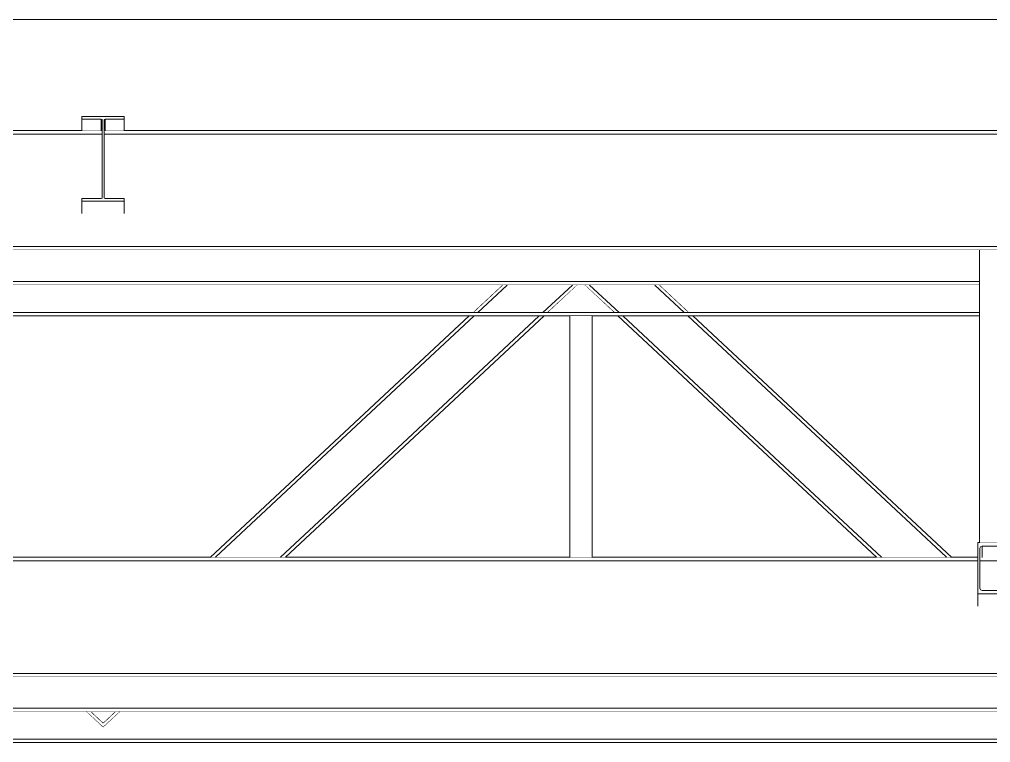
# Model space of a CAD drawing. Extents: x -3080 to 28500, y -1326 to 31609.
# Drawn here: x 21395.5 to 21680, y 28380.8 to 28592.6 of the extents above; entities that cross this region are included whole.
import ezdxf
from ezdxf.xclip import XClip

# ---------------------------------------------------------------- set-up
doc = ezdxf.new("R2010")
doc.units = 0
doc.header["$LTSCALE"] = 100
doc.header["$XCLIPFRAME"] = 2
doc.linetypes.add('188K-SM-07-F10-MECH-CR PIPE-Y2257103$0$X-S-FAB_SL ALL$0$Wipeout_Contour', pattern=[1, 0, -1])
for name, color, linetype in [('0-xref', 8, 'Continuous'), ('188K-SM-07-F10-MECH-CR PIPE-Y2257103$0$X-S-FAB_SL ALL$0$A-ROOF', 7, 'Continuous'), ('188K-SM-07-F10-MECH-CR PIPE-Y2257103$0$X-S-FAB_SL ALL$0$ASP_1', 1, 'Continuous'), ('188K-SM-07-F10-MECH-CR PIPE-Y2257103$0$X-S-FAB_SL ALL$0$Hattch', 7, 'Continuous'), ('188K-SM-07-F10-MECH-CR PIPE-Y2257103$0$X-S-FAB_SL ALL$0$S-TRUSS', 7, 'Continuous')]:
    doc.layers.add(name, color=color, linetype=linetype)

# ---------------------------------------------------------------- blocks, each defined once
blk = doc.blocks.new('188K-SM-07-F10-MECH-CR PIPE-Y2257103$0$X-S-FAB_SL ALL$0$剖面元素_439_3', base_point=(23061.26, -8263.06))
at = {"color": 254, "linetype": '188K-SM-07-F10-MECH-CR PIPE-Y2257103$0$X-S-FAB_SL ALL$0$Wipeout_Contour', "lineweight": 0, "ltscale": 3803858.743980569}
blk.add_wipeout([(38233.76, -6001.22), (38233.76, -6029.83), (38595.06, -6029.83), (38595.06, -6029.64), (38607.46, -6029.64), (38607.46, -6029.83), (39003.81, -6029.83), (39003.81, -6029.71), (39038.81, -6029.71), (39038.81, -6029.83), (39435.06, -6029.83), (39435.06, -6029.64), (39447.46, -6029.64), (39447.46, -6029.83), (39843.76, -6029.83), (39843.76, -6029.71), (39878.76, -6029.71), (39878.76, -6029.83), (40275.06, -6029.83), (40275.06, -6029.64), (40287.46, -6029.64), (40287.46, -6029.83), (40683.76, -6029.83), (40683.76, -6029.71), (40718.76, -6029.71), (40718.76, -6029.83), (41115.06, -6029.83), (41115.06, -6029.64), (41127.46, -6029.64), (41127.46, -6029.83), (41523.76, -6029.83), (41523.76, -6029.71), (41558.76, -6029.71), (41558.76, -6029.83), (41955.06, -6029.83), (41955.06, -6029.64), (41967.46, -6029.64), (41967.46, -6029.83), (42363.76, -6029.83), (42363.76, -6029.71), (42398.76, -6029.71), (42398.76, -6029.83), (42795.06, -6029.83), (42795.06, -6029.64), (42807.46, -6029.64), (42807.46, -6029.83), (43203.76, -6029.83), (43203.76, -6029.71), (43238.76, -6029.71), (43238.76, -6029.83), (43635.06, -6029.83), (43635.06, -6029.64), (43647.46, -6029.64), (43647.46, -6029.83), (44043.76, -6029.83), (44043.76, -6029.71), (44078.76, -6029.71), (44078.76, -6029.83), (44475.06, -6029.83), (44475.06, -6029.64), (44487.46, -6029.64), (44487.46, -6029.83), (44883.76, -6029.83), (44883.76, -6029.71), (44918.76, -6029.71), (44918.76, -6029.83), (45315.06, -6029.83), (45315.06, -6029.64), (45327.46, -6029.64), (45327.46, -6029.83), (45723.76, -6029.83), (45723.76, -6029.71), (45758.76, -6029.71), (45758.76, -6029.83), (46155.06, -6029.83), (46155.06, -6029.64), (46167.46, -6029.64), (46167.46, -6029.83), (46563.76, -6029.83), (46563.76, -6029.71), (46598.76, -6029.71), (46598.76, -6029.83), (46995.06, -6029.83), (46995.06, -6029.64), (47007.46, -6029.64), (47007.46, -6029.83), (47376.26, -6029.83), (47376.26, -6001.22)], dxfattribs=at).dxf.layer = '188K-SM-07-F10-MECH-CR PIPE-Y2257103$0$X-S-FAB_SL ALL$0$Hattch'
at = {"layer": '188K-SM-07-F10-MECH-CR PIPE-Y2257103$0$X-S-FAB_SL ALL$0$A-ROOF', "color": 6, "lineweight": 0}
blk.add_line((47418.76, -6001.22), (38233.76, -6001.22), dxfattribs=at)
blk = doc.blocks.new('188K-SM-07-F10-MECH-CR PIPE-Y2257103$0$X-S-FAB_SL ALL$0$剖面元素_775_3', base_point=(23061.26, -8263.06))
at = {"color": 254, "linetype": '188K-SM-07-F10-MECH-CR PIPE-Y2257103$0$X-S-FAB_SL ALL$0$Wipeout_Contour', "lineweight": 0, "ltscale": 358295.938367}
blk.add_wipeout([(44078.76, -6034.78), (44481.01, -6034.78), (44481.01, -6034.09), (44480.93, -6033.88), (44480.71, -6033.79), (44475.06, -6033.79), (44475.06, -6033.78), (44078.76, -6033.78)], dxfattribs=at).dxf.layer = '188K-SM-07-F10-MECH-CR PIPE-Y2257103$0$X-S-FAB_SL ALL$0$Hattch'
at = {"color": 254, "linetype": '188K-SM-07-F10-MECH-CR PIPE-Y2257103$0$X-S-FAB_SL ALL$0$Wipeout_Contour', "lineweight": 0, "ltscale": 359312.579877}
blk.add_wipeout([(44068.76, -6193.05), (44068.76, -6193.78), (44908.76, -6193.78), (44908.76, -6193.05), (44883.76, -6193.05), (44883.76, -6192.78), (44078.76, -6192.78), (44078.76, -6193.05)], dxfattribs=at).dxf.layer = '188K-SM-07-F10-MECH-CR PIPE-Y2257103$0$X-S-FAB_SL ALL$0$Hattch'
at = {"color": 254, "linetype": '188K-SM-07-F10-MECH-CR PIPE-Y2257103$0$X-S-FAB_SL ALL$0$Wipeout_Contour', "lineweight": 0, "ltscale": 359922.552567}
blk.add_wipeout([(44481.51, -6034.09), (44481.51, -6034.78), (44883.76, -6034.78), (44883.76, -6033.78), (44487.46, -6033.78), (44487.46, -6033.79), (44481.81, -6033.79), (44481.6, -6033.88)], dxfattribs=at).dxf.layer = '188K-SM-07-F10-MECH-CR PIPE-Y2257103$0$X-S-FAB_SL ALL$0$Hattch'
at = {"color": 254, "linetype": '188K-SM-07-F10-MECH-CR PIPE-Y2257103$0$X-S-FAB_SL ALL$0$Wipeout_Contour', "lineweight": 0, "ltscale": 1437033.33415894}
blk.add_wipeout([(44068.76, -6187.71), (44078.76, -6187.71), (44078.76, -6192.78), (44883.76, -6192.78), (44883.76, -6187.71), (44900.26, -6187.71), (44900.26, -6160.26), (44883.76, -6160.26), (44883.76, -6159.78), (44738.16, -6159.78), (44738.16, -6167.85), (44738.35, -6168.31), (44738.81, -6168.5), (44744.36, -6168.5), (44744.82, -6168.69), (44745.01, -6169.15), (44745.01, -6173.08), (44737.51, -6173.08), (44737.51, -6159.78), (44218.16, -6159.78), (44218.16, -6167.85), (44218.35, -6168.31), (44218.81, -6168.5), (44224.36, -6168.5), (44224.82, -6168.69), (44225.01, -6169.15), (44225.01, -6173.08), (44217.51, -6173.08), (44217.51, -6159.78), (44078.76, -6159.78), (44078.76, -6160.26), (44068.76, -6160.26)], dxfattribs=at).dxf.layer = '188K-SM-07-F10-MECH-CR PIPE-Y2257103$0$X-S-FAB_SL ALL$0$Hattch'
at = {"layer": '188K-SM-07-F10-MECH-CR PIPE-Y2257103$0$X-S-FAB_SL ALL$0$S-TRUSS', "color": 8, "lineweight": 0}
for p, q in [((44068.76, -6193.78), (44908.76, -6193.78)), ((44078.76, -6192.78), (44883.76, -6192.78))]:
    blk.add_line(p, q, dxfattribs=at)
at = {"color": 254, "linetype": '188K-SM-07-F10-MECH-CR PIPE-Y2257103$0$X-S-FAB_SL ALL$0$Wipeout_Contour', "lineweight": 0, "ltscale": 1077394.409600758}
blk.add_wipeout([(44068.76, -6062.73), (44078.76, -6062.73), (44078.76, -6067.78), (44883.76, -6067.78), (44883.76, -6062.73), (44900.26, -6062.73), (44900.26, -6035.28), (44883.76, -6035.28), (44883.76, -6034.78), (44481.51, -6034.78), (44481.51, -6053.35), (44481.6, -6053.56), (44481.81, -6053.65), (44487.46, -6053.65), (44487.46, -6058.04), (44475.06, -6058.04), (44475.06, -6053.65), (44480.71, -6053.65), (44480.93, -6053.56), (44481.01, -6053.35), (44481.01, -6034.78), (44078.76, -6034.78), (44078.76, -6035.28), (44068.76, -6035.28)], dxfattribs=at).dxf.layer = '188K-SM-07-F10-MECH-CR PIPE-Y2257103$0$X-S-FAB_SL ALL$0$Hattch'
at = {"color": 254, "linetype": '188K-SM-07-F10-MECH-CR PIPE-Y2257103$0$X-S-FAB_SL ALL$0$Wipeout_Contour', "lineweight": 0, "ltscale": 358204.442486}
blk.add_wipeout([(44218.16, -6159.78), (44737.51, -6159.78), (44737.51, -6158.78), (44224.51, -6158.78), (44224.36, -6158.84), (44218.81, -6158.84), (44218.35, -6159.03), (44218.16, -6159.49)], dxfattribs=at).dxf.layer = '188K-SM-07-F10-MECH-CR PIPE-Y2257103$0$X-S-FAB_SL ALL$0$Hattch'
at = {"layer": '188K-SM-07-F10-MECH-CR PIPE-Y2257103$0$X-S-FAB_SL ALL$0$S-TRUSS', "color": 8, "lineweight": 0}
for p, q in [((44475.06, -6033.78), (44078.76, -6033.78)), ((44481.01, -6034.78), (44078.76, -6034.78)), ((44480.71, -6033.78), (44475.06, -6033.78)), ((44883.76, -6034.78), (44481.51, -6034.78)), ((44487.46, -6033.78), (44481.81, -6033.78)), ((44883.76, -6033.78), (44487.46, -6033.78))]:
    blk.add_line(p, q, dxfattribs=at)
at = {"color": 254, "linetype": '188K-SM-07-F10-MECH-CR PIPE-Y2257103$0$X-S-FAB_SL ALL$0$Wipeout_Contour', "lineweight": 0, "ltscale": 359146.304155}
blk.add_wipeout([(44069.26, -6068.07), (44069.26, -6068.78), (44893.26, -6068.78), (44893.26, -6068.07), (44883.76, -6068.07), (44883.76, -6067.78), (44078.76, -6067.78), (44078.76, -6068.07)], dxfattribs=at).dxf.layer = '188K-SM-07-F10-MECH-CR PIPE-Y2257103$0$X-S-FAB_SL ALL$0$Hattch'
at = {"color": 254, "linetype": '188K-SM-07-F10-MECH-CR PIPE-Y2257103$0$X-S-FAB_SL ALL$0$Wipeout_Contour', "lineweight": 0, "ltscale": 361584.664889}
blk.add_wipeout([(44738.16, -6159.49), (44738.16, -6159.78), (44883.76, -6159.78), (44883.76, -6158.78), (44744.51, -6158.78), (44744.36, -6158.84), (44738.81, -6158.84), (44738.35, -6159.03)], dxfattribs=at).dxf.layer = '188K-SM-07-F10-MECH-CR PIPE-Y2257103$0$X-S-FAB_SL ALL$0$Hattch'
at = {"layer": '188K-SM-07-F10-MECH-CR PIPE-Y2257103$0$X-S-FAB_SL ALL$0$S-TRUSS', "color": 8, "lineweight": 0}
for p, q in [((44883.76, -6067.78), (44078.76, -6067.78)), ((44757.34, -6068.78), (44220.19, -6068.78)), ((44218.16, -6159.78), (44737.51, -6159.78)), ((44224.51, -6158.78), (44737.51, -6158.78)), ((44738.16, -6159.78), (44883.76, -6159.78))]:
    blk.add_line(p, q, dxfattribs=at)
blk = doc.blocks.new('188K-SM-07-F10-MECH-CR PIPE-Y2257103$0$X-S-FAB_SL ALL$0$剖面元素_778_3', base_point=(23061.26, -8263.06))
at = {"color": 254, "linetype": '188K-SM-07-F10-MECH-CR PIPE-Y2257103$0$X-S-FAB_SL ALL$0$Wipeout_Contour', "lineweight": 0, "ltscale": 179575.956967}
blk.add_wipeout([(44224.51, -6078.02), (44738.01, -6078.02), (44738.01, -6068.78), (44224.51, -6068.78)], dxfattribs=at).dxf.layer = '188K-SM-07-F10-MECH-CR PIPE-Y2257103$0$X-S-FAB_SL ALL$0$Hattch'
at = {"color": 254, "linetype": '188K-SM-07-F10-MECH-CR PIPE-Y2257103$0$X-S-FAB_SL ALL$0$Wipeout_Contour', "lineweight": 0, "ltscale": 359323.707087}
blk.add_wipeout([(44078.76, -6203.12), (44068.76, -6203.12), (44068.76, -6204.02), (44908.76, -6204.02), (44908.76, -6203.12), (44883.76, -6203.12), (44883.76, -6203.02), (44078.76, -6203.02)], dxfattribs=at).dxf.layer = '188K-SM-07-F10-MECH-CR PIPE-Y2257103$0$X-S-FAB_SL ALL$0$Hattch'
at = {"color": 254, "linetype": '188K-SM-07-F10-MECH-CR PIPE-Y2257103$0$X-S-FAB_SL ALL$0$Wipeout_Contour', "lineweight": 0, "ltscale": 179578.72758}
blk.add_wipeout([(44738.01, -6078.02), (44224.51, -6078.02), (44224.51, -6079.02), (44738.01, -6079.02)], dxfattribs=at).dxf.layer = '188K-SM-07-F10-MECH-CR PIPE-Y2257103$0$X-S-FAB_SL ALL$0$Hattch'
at = {"color": 254, "linetype": '188K-SM-07-F10-MECH-CR PIPE-Y2257103$0$X-S-FAB_SL ALL$0$Wipeout_Contour', "lineweight": 0, "ltscale": 179644.366254}
blk.add_wipeout([(44078.76, -6193.78), (44078.76, -6203.02), (44883.76, -6203.02), (44883.76, -6193.78)], dxfattribs=at).dxf.layer = '188K-SM-07-F10-MECH-CR PIPE-Y2257103$0$X-S-FAB_SL ALL$0$Hattch'
at = {"layer": '188K-SM-07-F10-MECH-CR PIPE-Y2257103$0$X-S-FAB_SL ALL$0$S-TRUSS', "color": 8, "lineweight": 0}
for p, q in [((44738.01, -6078.02), (44224.51, -6078.02)), ((44738.01, -6079.02), (44224.51, -6079.02)), ((44068.76, -6204.02), (44908.76, -6204.02)), ((44078.76, -6203.02), (44883.76, -6203.02))]:
    blk.add_line(p, q, dxfattribs=at)
blk = doc.blocks.new('188K-SM-07-F10-MECH-CR PIPE-Y2257103$0$X-S-FAB_SL ALL$0$剖面元素_1484_3', base_point=(23061.26, -8263.06))
at = {"color": 254, "linetype": '188K-SM-07-F10-MECH-CR PIPE-Y2257103$0$X-S-FAB_SL ALL$0$Wipeout_Contour', "lineweight": 0, "ltscale": 179554.904573}
blk.add_wipeout([(44481.51, -6034.09), (44481.6, -6033.88), (44481.6, -6030.53), (44481.51, -6030.74)], dxfattribs=at).dxf.layer = '188K-SM-07-F10-MECH-CR PIPE-Y2257103$0$X-S-FAB_SL ALL$0$Hattch'
at = {"color": 254, "linetype": '188K-SM-07-F10-MECH-CR PIPE-Y2257103$0$X-S-FAB_SL ALL$0$Wipeout_Contour', "lineweight": 0, "ltscale": 179566.632166}
blk.add_wipeout([(44475.06, -6054.45), (44475.06, -6058.04), (44487.46, -6058.04), (44487.46, -6054.45)], dxfattribs=at).dxf.layer = '188K-SM-07-F10-MECH-CR PIPE-Y2257103$0$X-S-FAB_SL ALL$0$Hattch'
at = {"layer": '188K-SM-07-F10-MECH-CR PIPE-Y2257103$0$X-S-FAB_SL ALL$0$S-TRUSS', "color": 2, "lineweight": 0}
for p, q in [((44475.06, -6053.65), (44475.06, -6054.45)), ((44487.46, -6054.45), (44475.06, -6054.45)), ((44487.46, -6053.65), (44487.46, -6054.45))]:
    blk.add_line(p, q, dxfattribs=at)
at = {"layer": '188K-SM-07-F10-MECH-CR PIPE-Y2257103$0$X-S-FAB_SL ALL$0$S-TRUSS', "color": 8, "lineweight": 0}
for p, q in [((44475.06, -6054.45), (44475.06, -6058.04)), ((44487.46, -6054.45), (44487.46, -6058.04))]:
    blk.add_line(p, q, dxfattribs=at)
at = {"layer": '188K-SM-07-F10-MECH-CR PIPE-Y2257103$0$X-S-FAB_SL ALL$0$S-TRUSS', "color": 2, "lineweight": 0, "flags": 128}
for points in [[(44480.93, -6053.56), (44480.71, -6053.65), (44475.06, -6053.65)], [(44481.6, -6053.56), (44481.81, -6053.65), (44487.46, -6053.65)]]:
    blk.add_lwpolyline(points, dxfattribs=at)
at = {"color": 254, "linetype": '188K-SM-07-F10-MECH-CR PIPE-Y2257103$0$X-S-FAB_SL ALL$0$Wipeout_Contour', "lineweight": 0, "ltscale": 179555.418411}
blk.add_wipeout([(44481.6, -6030.53), (44481.6, -6033.88), (44481.81, -6033.79), (44481.81, -6030.44)], dxfattribs=at).dxf.layer = '188K-SM-07-F10-MECH-CR PIPE-Y2257103$0$X-S-FAB_SL ALL$0$Hattch'
at = {"color": 254, "linetype": '188K-SM-07-F10-MECH-CR PIPE-Y2257103$0$X-S-FAB_SL ALL$0$Wipeout_Contour', "lineweight": 0, "ltscale": 179567.012756}
blk.add_wipeout([(44481.81, -6030.44), (44481.81, -6033.79), (44487.46, -6033.79), (44487.46, -6030.44)], dxfattribs=at).dxf.layer = '188K-SM-07-F10-MECH-CR PIPE-Y2257103$0$X-S-FAB_SL ALL$0$Hattch'
at = {"layer": '188K-SM-07-F10-MECH-CR PIPE-Y2257103$0$X-S-FAB_SL ALL$0$S-TRUSS', "color": 2, "lineweight": 0}
blk.add_line((44487.46, -6029.64), (44487.46, -6030.44), dxfattribs=at)
at = {"layer": '188K-SM-07-F10-MECH-CR PIPE-Y2257103$0$X-S-FAB_SL ALL$0$S-TRUSS', "color": 8, "lineweight": 0}
blk.add_line((44487.46, -6030.44), (44487.46, -6033.79), dxfattribs=at)
at = {"color": 254, "linetype": '188K-SM-07-F10-MECH-CR PIPE-Y2257103$0$X-S-FAB_SL ALL$0$Wipeout_Contour', "lineweight": 0, "ltscale": 179540.257645}
blk.add_wipeout([(44475.06, -6030.44), (44475.06, -6033.79), (44480.71, -6033.79), (44480.71, -6030.44)], dxfattribs=at).dxf.layer = '188K-SM-07-F10-MECH-CR PIPE-Y2257103$0$X-S-FAB_SL ALL$0$Hattch'
at = {"layer": '188K-SM-07-F10-MECH-CR PIPE-Y2257103$0$X-S-FAB_SL ALL$0$S-TRUSS', "color": 2, "lineweight": 0}
blk.add_line((44475.06, -6029.64), (44475.06, -6030.44), dxfattribs=at)
at = {"layer": '188K-SM-07-F10-MECH-CR PIPE-Y2257103$0$X-S-FAB_SL ALL$0$S-TRUSS', "color": 8, "lineweight": 0}
blk.add_line((44475.06, -6030.44), (44475.06, -6033.79), dxfattribs=at)
at = {"color": 254, "linetype": '188K-SM-07-F10-MECH-CR PIPE-Y2257103$0$X-S-FAB_SL ALL$0$Wipeout_Contour', "lineweight": 0, "ltscale": 179551.899171}
blk.add_wipeout([(44480.71, -6033.79), (44480.93, -6033.88), (44480.93, -6030.53), (44480.71, -6030.44)], dxfattribs=at).dxf.layer = '188K-SM-07-F10-MECH-CR PIPE-Y2257103$0$X-S-FAB_SL ALL$0$Hattch'
at = {"color": 254, "linetype": '188K-SM-07-F10-MECH-CR PIPE-Y2257103$0$X-S-FAB_SL ALL$0$Wipeout_Contour', "lineweight": 0, "ltscale": 179552.574336}
blk.add_wipeout([(44480.93, -6030.53), (44480.93, -6033.88), (44481.01, -6034.09), (44481.01, -6030.74)], dxfattribs=at).dxf.layer = '188K-SM-07-F10-MECH-CR PIPE-Y2257103$0$X-S-FAB_SL ALL$0$Hattch'
at = {"layer": '188K-SM-07-F10-MECH-CR PIPE-Y2257103$0$X-S-FAB_SL ALL$0$S-TRUSS', "color": 2, "lineweight": 0}
blk.add_line((44487.46, -6029.64), (44475.06, -6029.64), dxfattribs=at)
at = {"layer": '188K-SM-07-F10-MECH-CR PIPE-Y2257103$0$X-S-FAB_SL ALL$0$S-TRUSS', "color": 8, "lineweight": 0}
for p, q in [((44480.71, -6030.44), (44480.71, -6033.79)), ((44481.81, -6030.44), (44481.81, -6033.79))]:
    blk.add_line(p, q, dxfattribs=at)
at = {"layer": '188K-SM-07-F10-MECH-CR PIPE-Y2257103$0$X-S-FAB_SL ALL$0$S-TRUSS', "color": 2, "lineweight": 0, "flags": 128}
for points in [[(44480.93, -6030.53), (44480.71, -6030.44), (44475.06, -6030.44)], [(44480.93, -6030.53), (44481.01, -6030.74), (44481.01, -6053.35), (44480.93, -6053.56)], [(44481.6, -6030.53), (44481.51, -6030.74), (44481.51, -6053.35), (44481.6, -6053.56)], [(44487.46, -6030.44), (44481.81, -6030.44), (44481.6, -6030.53)]]:
    blk.add_lwpolyline(points, dxfattribs=at)
blk = doc.blocks.new('188K-SM-07-F10-MECH-CR PIPE-Y2257103$0$X-S-FAB_SL ALL$0$剖面元素_1491_3', base_point=(23061.26, -8263.06))
at = {"color": 254, "linetype": '188K-SM-07-F10-MECH-CR PIPE-Y2257103$0$X-S-FAB_SL ALL$0$Wipeout_Contour', "lineweight": 0, "ltscale": 180641.203212}
blk.add_wipeout([(44738.35, -6155.68), (44738.35, -6159.03), (44738.81, -6158.84), (44738.81, -6155.49)], dxfattribs=at).dxf.layer = '188K-SM-07-F10-MECH-CR PIPE-Y2257103$0$X-S-FAB_SL ALL$0$Hattch'
at = {"color": 254, "linetype": '188K-SM-07-F10-MECH-CR PIPE-Y2257103$0$X-S-FAB_SL ALL$0$Wipeout_Contour', "lineweight": 0, "ltscale": 180666.1382}
blk.add_wipeout([(44744.82, -6155.3), (44744.82, -6158.78), (44745.01, -6158.78), (44745.01, -6154.84)], dxfattribs=at).dxf.layer = '188K-SM-07-F10-MECH-CR PIPE-Y2257103$0$X-S-FAB_SL ALL$0$Hattch'
at = {"color": 254, "linetype": '188K-SM-07-F10-MECH-CR PIPE-Y2257103$0$X-S-FAB_SL ALL$0$Wipeout_Contour', "lineweight": 0, "ltscale": 180659.482388}
blk.add_wipeout([(44745.01, -6169.5), (44737.51, -6169.5), (44737.51, -6173.08), (44745.01, -6173.08)], dxfattribs=at).dxf.layer = '188K-SM-07-F10-MECH-CR PIPE-Y2257103$0$X-S-FAB_SL ALL$0$Hattch'
at = {"layer": '188K-SM-07-F10-MECH-CR PIPE-Y2257103$0$X-S-FAB_SL ALL$0$S-TRUSS', "color": 8, "lineweight": 0}
for p, q in [((44737.51, -6169.5), (44737.51, -6173.08)), ((44745.01, -6169.5), (44745.01, -6173.08))]:
    blk.add_line(p, q, dxfattribs=at)
at = {"layer": '188K-SM-07-F10-MECH-CR PIPE-Y2257103$0$X-S-FAB_SL ALL$0$S-TRUSS', "color": 2, "lineweight": 0}
blk.add_line((44745.01, -6169.5), (44737.51, -6169.5), dxfattribs=at)
at = {"layer": '188K-SM-07-F10-MECH-CR PIPE-Y2257103$0$X-S-FAB_SL ALL$0$S-TRUSS', "color": 2, "lineweight": 0, "flags": 128}
for points in [[(44738.35, -6168.31), (44738.81, -6168.5), (44744.36, -6168.5), (44744.82, -6168.69)], [(44744.82, -6168.69), (44745.01, -6169.15), (44745.01, -6169.5)]]:
    blk.add_lwpolyline(points, dxfattribs=at)
at = {"color": 254, "linetype": '188K-SM-07-F10-MECH-CR PIPE-Y2257103$0$X-S-FAB_SL ALL$0$Wipeout_Contour', "lineweight": 0, "ltscale": 180640.092704}
blk.add_wipeout([(44738.35, -6155.68), (44738.16, -6156.14), (44738.16, -6159.49), (44738.35, -6159.03)], dxfattribs=at).dxf.layer = '188K-SM-07-F10-MECH-CR PIPE-Y2257103$0$X-S-FAB_SL ALL$0$Hattch'
at = {"color": 254, "linetype": '188K-SM-07-F10-MECH-CR PIPE-Y2257103$0$X-S-FAB_SL ALL$0$Wipeout_Contour', "lineweight": 0, "ltscale": 225831.563058}
blk.add_wipeout([(44744.36, -6158.84), (44744.51, -6158.78), (44744.82, -6158.78), (44744.82, -6155.3), (44744.36, -6155.49)], dxfattribs=at).dxf.layer = '188K-SM-07-F10-MECH-CR PIPE-Y2257103$0$X-S-FAB_SL ALL$0$Hattch'
at = {"color": 254, "linetype": '188K-SM-07-F10-MECH-CR PIPE-Y2257103$0$X-S-FAB_SL ALL$0$Wipeout_Contour', "lineweight": 0, "ltscale": 180653.058303}
blk.add_wipeout([(44744.36, -6155.49), (44738.81, -6155.49), (44738.81, -6158.84), (44744.36, -6158.84)], dxfattribs=at).dxf.layer = '188K-SM-07-F10-MECH-CR PIPE-Y2257103$0$X-S-FAB_SL ALL$0$Hattch'
at = {"layer": '188K-SM-07-F10-MECH-CR PIPE-Y2257103$0$X-S-FAB_SL ALL$0$S-TRUSS', "color": 2, "lineweight": 0}
for p, q in [((44737.51, -6154.49), (44737.51, -6169.5)), ((44745.01, -6154.49), (44737.51, -6154.49))]:
    blk.add_line(p, q, dxfattribs=at)
at = {"layer": '188K-SM-07-F10-MECH-CR PIPE-Y2257103$0$X-S-FAB_SL ALL$0$S-TRUSS', "color": 8, "lineweight": 0}
for p, q in [((44738.81, -6155.49), (44738.81, -6158.84)), ((44744.36, -6155.49), (44744.36, -6158.84)), ((44745.01, -6154.84), (44745.01, -6158.78))]:
    blk.add_line(p, q, dxfattribs=at)
at = {"layer": '188K-SM-07-F10-MECH-CR PIPE-Y2257103$0$X-S-FAB_SL ALL$0$S-TRUSS', "color": 2, "lineweight": 0, "flags": 128}
for points in [[(44745.01, -6154.49), (44745.01, -6154.84), (44744.82, -6155.3)], [(44738.35, -6155.68), (44738.16, -6156.14), (44738.16, -6167.85), (44738.35, -6168.31)], [(44744.82, -6155.3), (44744.36, -6155.49), (44738.81, -6155.49), (44738.35, -6155.68)]]:
    blk.add_lwpolyline(points, dxfattribs=at)
blk = doc.blocks.new('188K-SM-07-F10-MECH-CR PIPE-Y2257103$0$X-S-FAB_SL ALL$0$剖面元素_1661_3', base_point=(23061.26, -8263.06))
at = {"color": 254, "linetype": '188K-SM-07-F10-MECH-CR PIPE-Y2257103$0$X-S-FAB_SL ALL$0$Wipeout_Contour', "lineweight": 0, "ltscale": 180030.393713}
blk.add_wipeout([(44589.58, -6087.06), (44591.05, -6087.06), (44599.67, -6079.02), (44598.2, -6079.02)], dxfattribs=at).dxf.layer = '188K-SM-07-F10-MECH-CR PIPE-Y2257103$0$X-S-FAB_SL ALL$0$Hattch'
at = {"color": 254, "linetype": '188K-SM-07-F10-MECH-CR PIPE-Y2257103$0$X-S-FAB_SL ALL$0$Wipeout_Contour', "lineweight": 0, "ltscale": 180241.554674}
blk.add_wipeout([(44642.86, -6079.02), (44651.48, -6087.06), (44652.95, -6087.06), (44644.32, -6079.02)], dxfattribs=at).dxf.layer = '188K-SM-07-F10-MECH-CR PIPE-Y2257103$0$X-S-FAB_SL ALL$0$Hattch'
at = {"color": 254, "linetype": '188K-SM-07-F10-MECH-CR PIPE-Y2257103$0$X-S-FAB_SL ALL$0$Wipeout_Contour', "lineweight": 0, "ltscale": 269471.895305}
blk.add_wipeout([(44476.33, -6204.02), (44481.26, -6208.62), (44486.2, -6204.02), (44484.73, -6204.02), (44481.26, -6207.25), (44477.8, -6204.02)], dxfattribs=at).dxf.layer = '188K-SM-07-F10-MECH-CR PIPE-Y2257103$0$X-S-FAB_SL ALL$0$Hattch'
at = {"layer": '188K-SM-07-F10-MECH-CR PIPE-Y2257103$0$X-S-FAB_SL ALL$0$S-TRUSS', "color": 8, "lineweight": 0}
for p, q in [((44481.26, -6208.62), (44476.33, -6204.02)), ((44481.26, -6207.25), (44477.8, -6204.02)), ((44484.73, -6204.02), (44481.26, -6207.25)), ((44486.2, -6204.02), (44481.26, -6208.62))]:
    blk.add_line(p, q, dxfattribs=at)
at = {"color": 254, "linetype": '188K-SM-07-F10-MECH-CR PIPE-Y2257103$0$X-S-FAB_SL ALL$0$Wipeout_Contour', "lineweight": 0, "ltscale": 180071.065073}
blk.add_wipeout([(44591.05, -6087.06), (44610.1, -6087.06), (44618.73, -6079.02), (44599.67, -6079.02)], dxfattribs=at).dxf.layer = '188K-SM-07-F10-MECH-CR PIPE-Y2257103$0$X-S-FAB_SL ALL$0$Hattch'
at = {"color": 254, "linetype": '188K-SM-07-F10-MECH-CR PIPE-Y2257103$0$X-S-FAB_SL ALL$0$Wipeout_Contour', "lineweight": 0, "ltscale": 180200.882834}
blk.add_wipeout([(44623.8, -6079.02), (44632.42, -6087.06), (44651.48, -6087.06), (44642.86, -6079.02)], dxfattribs=at).dxf.layer = '188K-SM-07-F10-MECH-CR PIPE-Y2257103$0$X-S-FAB_SL ALL$0$Hattch'
at = {"color": 254, "linetype": '188K-SM-07-F10-MECH-CR PIPE-Y2257103$0$X-S-FAB_SL ALL$0$Wipeout_Contour', "lineweight": 0, "ltscale": 180111.736274}
blk.add_wipeout([(44618.73, -6079.02), (44610.1, -6087.06), (44611.57, -6087.06), (44620.19, -6079.02)], dxfattribs=at).dxf.layer = '188K-SM-07-F10-MECH-CR PIPE-Y2257103$0$X-S-FAB_SL ALL$0$Hattch'
at = {"color": 254, "linetype": '188K-SM-07-F10-MECH-CR PIPE-Y2257103$0$X-S-FAB_SL ALL$0$Wipeout_Contour', "lineweight": 0, "ltscale": 180160.210976}
blk.add_wipeout([(44622.33, -6079.02), (44630.96, -6087.06), (44632.42, -6087.06), (44623.8, -6079.02)], dxfattribs=at).dxf.layer = '188K-SM-07-F10-MECH-CR PIPE-Y2257103$0$X-S-FAB_SL ALL$0$Hattch'
at = {"color": 254, "linetype": '188K-SM-07-F10-MECH-CR PIPE-Y2257103$0$X-S-FAB_SL ALL$0$Wipeout_Contour', "lineweight": 0, "ltscale": 179937.905686}
blk.add_wipeout([(44588.51, -6088.06), (44546.15, -6127.58), (44546.83, -6128.31), (44589.97, -6088.06)], dxfattribs=at).dxf.layer = '188K-SM-07-F10-MECH-CR PIPE-Y2257103$0$X-S-FAB_SL ALL$0$Hattch'
at = {"color": 254, "linetype": '188K-SM-07-F10-MECH-CR PIPE-Y2257103$0$X-S-FAB_SL ALL$0$Wipeout_Contour', "lineweight": 0, "ltscale": 180361.104814}
blk.add_wipeout([(44652.55, -6088.06), (44695.7, -6128.31), (44696.38, -6127.58), (44654.02, -6088.06)], dxfattribs=at).dxf.layer = '188K-SM-07-F10-MECH-CR PIPE-Y2257103$0$X-S-FAB_SL ALL$0$Hattch'
at = {"color": 254, "linetype": '188K-SM-07-F10-MECH-CR PIPE-Y2257103$0$X-S-FAB_SL ALL$0$Wipeout_Contour', "lineweight": 0, "ltscale": 179969.218866}
blk.add_wipeout([(44589.97, -6088.06), (44546.83, -6128.31), (44555.7, -6137.82), (44609.03, -6088.06)], dxfattribs=at).dxf.layer = '188K-SM-07-F10-MECH-CR PIPE-Y2257103$0$X-S-FAB_SL ALL$0$Hattch'
at = {"color": 254, "linetype": '188K-SM-07-F10-MECH-CR PIPE-Y2257103$0$X-S-FAB_SL ALL$0$Wipeout_Contour', "lineweight": 0, "ltscale": 180332.531738}
blk.add_wipeout([(44633.5, -6088.06), (44686.83, -6137.82), (44695.7, -6128.31), (44652.55, -6088.06)], dxfattribs=at).dxf.layer = '188K-SM-07-F10-MECH-CR PIPE-Y2257103$0$X-S-FAB_SL ALL$0$Hattch'
at = {"color": 254, "linetype": '188K-SM-07-F10-MECH-CR PIPE-Y2257103$0$X-S-FAB_SL ALL$0$Wipeout_Contour', "lineweight": 0, "ltscale": 180000.286733}
blk.add_wipeout([(44609.03, -6088.06), (44555.7, -6137.82), (44556.38, -6138.55), (44610.5, -6088.06)], dxfattribs=at).dxf.layer = '188K-SM-07-F10-MECH-CR PIPE-Y2257103$0$X-S-FAB_SL ALL$0$Hattch'
at = {"color": 254, "linetype": '188K-SM-07-F10-MECH-CR PIPE-Y2257103$0$X-S-FAB_SL ALL$0$Wipeout_Contour', "lineweight": 0, "ltscale": 180304.298878}
blk.add_wipeout([(44632.03, -6088.06), (44686.15, -6138.55), (44686.83, -6137.82), (44633.5, -6088.06)], dxfattribs=at).dxf.layer = '188K-SM-07-F10-MECH-CR PIPE-Y2257103$0$X-S-FAB_SL ALL$0$Hattch'
at = {"color": 254, "linetype": '188K-SM-07-F10-MECH-CR PIPE-Y2257103$0$X-S-FAB_SL ALL$0$Wipeout_Contour', "lineweight": 0, "ltscale": 179806.928116}
blk.add_wipeout([(44546.15, -6127.58), (44512.7, -6158.78), (44514.17, -6158.78), (44546.83, -6128.31)], dxfattribs=at).dxf.layer = '188K-SM-07-F10-MECH-CR PIPE-Y2257103$0$X-S-FAB_SL ALL$0$Hattch'
at = {"color": 254, "linetype": '188K-SM-07-F10-MECH-CR PIPE-Y2257103$0$X-S-FAB_SL ALL$0$Wipeout_Contour', "lineweight": 0, "ltscale": 180530.560183}
blk.add_wipeout([(44695.7, -6128.31), (44728.36, -6158.78), (44729.83, -6158.78), (44696.38, -6127.58)], dxfattribs=at).dxf.layer = '188K-SM-07-F10-MECH-CR PIPE-Y2257103$0$X-S-FAB_SL ALL$0$Hattch'
at = {"layer": '188K-SM-07-F10-MECH-CR PIPE-Y2257103$0$X-S-FAB_SL ALL$0$S-TRUSS', "color": 8, "lineweight": 0}
for p, q in [((44598.2, -6079.02), (44589.58, -6087.06)), ((44599.67, -6079.02), (44591.05, -6087.06)), ((44618.73, -6079.02), (44610.1, -6087.06)), ((44620.19, -6079.02), (44611.57, -6087.06)), ((44630.96, -6087.06), (44622.33, -6079.02)), ((44632.42, -6087.06), (44623.8, -6079.02)), ((44651.48, -6087.06), (44642.86, -6079.02)), ((44652.95, -6087.06), (44644.32, -6079.02))]:
    blk.add_line(p, q, dxfattribs=at)
at = {"color": 254, "linetype": '188K-SM-07-F10-MECH-CR PIPE-Y2257103$0$X-S-FAB_SL ALL$0$Wipeout_Contour', "lineweight": 0, "ltscale": 179837.934282}
blk.add_wipeout([(44546.83, -6128.31), (44514.17, -6158.78), (44533.22, -6158.78), (44555.7, -6137.82)], dxfattribs=at).dxf.layer = '188K-SM-07-F10-MECH-CR PIPE-Y2257103$0$X-S-FAB_SL ALL$0$Hattch'
at = {"color": 254, "linetype": '188K-SM-07-F10-MECH-CR PIPE-Y2257103$0$X-S-FAB_SL ALL$0$Wipeout_Contour', "lineweight": 0, "ltscale": 180502.418432}
blk.add_wipeout([(44695.7, -6128.31), (44686.83, -6137.82), (44709.3, -6158.78), (44728.36, -6158.78)], dxfattribs=at).dxf.layer = '188K-SM-07-F10-MECH-CR PIPE-Y2257103$0$X-S-FAB_SL ALL$0$Hattch'
at = {"layer": '188K-SM-07-F10-MECH-CR PIPE-Y2257103$0$X-S-FAB_SL ALL$0$S-TRUSS', "color": 8, "lineweight": 0}
for p, q in [((44588.51, -6088.06), (44546.15, -6127.58)), ((44589.97, -6088.06), (44546.83, -6128.31)), ((44695.7, -6128.31), (44652.55, -6088.06)), ((44696.38, -6127.58), (44654.02, -6088.06))]:
    blk.add_line(p, q, dxfattribs=at)
at = {"color": 254, "linetype": '188K-SM-07-F10-MECH-CR PIPE-Y2257103$0$X-S-FAB_SL ALL$0$Wipeout_Contour', "lineweight": 0, "ltscale": 179869.293013}
blk.add_wipeout([(44533.22, -6158.78), (44534.69, -6158.78), (44556.38, -6138.55), (44555.7, -6137.82)], dxfattribs=at).dxf.layer = '188K-SM-07-F10-MECH-CR PIPE-Y2257103$0$X-S-FAB_SL ALL$0$Hattch'
at = {"color": 254, "linetype": '188K-SM-07-F10-MECH-CR PIPE-Y2257103$0$X-S-FAB_SL ALL$0$Wipeout_Contour', "lineweight": 0, "ltscale": 180473.769886}
blk.add_wipeout([(44686.15, -6138.55), (44707.84, -6158.78), (44709.3, -6158.78), (44686.83, -6137.82)], dxfattribs=at).dxf.layer = '188K-SM-07-F10-MECH-CR PIPE-Y2257103$0$X-S-FAB_SL ALL$0$Hattch'
at = {"layer": '188K-SM-07-F10-MECH-CR PIPE-Y2257103$0$X-S-FAB_SL ALL$0$S-TRUSS', "color": 8, "lineweight": 0}
for p, q in [((44609.03, -6088.06), (44555.7, -6137.82)), ((44610.5, -6088.06), (44556.38, -6138.55)), ((44686.15, -6138.55), (44632.03, -6088.06)), ((44686.83, -6137.82), (44633.5, -6088.06)), ((44546.15, -6127.58), (44512.7, -6158.78)), ((44546.83, -6128.31), (44514.17, -6158.78)), ((44728.36, -6158.78), (44695.7, -6128.31)), ((44729.83, -6158.78), (44696.38, -6127.58)), ((44555.7, -6137.82), (44533.22, -6158.78)), ((44556.38, -6138.55), (44534.69, -6158.78)), ((44707.84, -6158.78), (44686.15, -6138.55)), ((44709.3, -6158.78), (44686.83, -6137.82))]:
    blk.add_line(p, q, dxfattribs=at)
blk = doc.blocks.new('188K-SM-07-F10-MECH-CR PIPE-Y2257103$0$X-S-FAB_SL ALL$0$剖面元素_1662_3', base_point=(23061.26, -8263.06))
at = {"color": 254, "linetype": '188K-SM-07-F10-MECH-CR PIPE-Y2257103$0$X-S-FAB_SL ALL$0$Wipeout_Contour', "lineweight": 0, "ltscale": 179581.132897}
blk.add_wipeout([(44364.32, -6079.02), (44372.95, -6087.06), (44589.58, -6087.06), (44598.2, -6079.02)], dxfattribs=at).dxf.layer = '188K-SM-07-F10-MECH-CR PIPE-Y2257103$0$X-S-FAB_SL ALL$0$Hattch'
at = {"color": 254, "linetype": '188K-SM-07-F10-MECH-CR PIPE-Y2257103$0$X-S-FAB_SL ALL$0$Wipeout_Contour', "lineweight": 0, "ltscale": 180135.973647}
blk.add_wipeout([(44611.57, -6087.06), (44630.96, -6087.06), (44622.33, -6079.02), (44620.19, -6079.02)], dxfattribs=at).dxf.layer = '188K-SM-07-F10-MECH-CR PIPE-Y2257103$0$X-S-FAB_SL ALL$0$Hattch'
at = {"color": 254, "linetype": '188K-SM-07-F10-MECH-CR PIPE-Y2257103$0$X-S-FAB_SL ALL$0$Wipeout_Contour', "lineweight": 0, "ltscale": 180421.491833}
blk.add_wipeout([(44738.01, -6079.02), (44644.32, -6079.02), (44652.95, -6087.06), (44738.01, -6087.06)], dxfattribs=at).dxf.layer = '188K-SM-07-F10-MECH-CR PIPE-Y2257103$0$X-S-FAB_SL ALL$0$Hattch'
at = {"color": 254, "linetype": '188K-SM-07-F10-MECH-CR PIPE-Y2257103$0$X-S-FAB_SL ALL$0$Wipeout_Contour', "lineweight": 0, "ltscale": 362632.539307}
blk.add_wipeout([(44096.26, -6212.06), (44096.26, -6213.06), (45706.26, -6213.06), (45706.26, -6212.06), (44918.76, -6212.06), (44918.76, -6212.87), (44883.76, -6212.87), (44883.76, -6212.06)], dxfattribs=at).dxf.layer = '188K-SM-07-F10-MECH-CR PIPE-Y2257103$0$X-S-FAB_SL ALL$0$Hattch'
at = {"color": 254, "linetype": '188K-SM-07-F10-MECH-CR PIPE-Y2257103$0$X-S-FAB_SL ALL$0$Wipeout_Contour', "lineweight": 0, "ltscale": 179583.629502}
blk.add_wipeout([(44738.01, -6087.06), (44224.51, -6087.06), (44224.51, -6088.06), (44738.01, -6088.06)], dxfattribs=at).dxf.layer = '188K-SM-07-F10-MECH-CR PIPE-Y2257103$0$X-S-FAB_SL ALL$0$Hattch'
at = {"color": 254, "linetype": '188K-SM-07-F10-MECH-CR PIPE-Y2257103$0$X-S-FAB_SL ALL$0$Wipeout_Contour', "lineweight": 0, "ltscale": 583892.55884}
blk.add_wipeout([(44096.26, -6204.02), (44096.26, -6212.06), (44883.76, -6212.06), (44883.76, -6204.02), (44766.2, -6204.02), (44761.26, -6208.62), (44756.33, -6204.02), (44486.2, -6204.02), (44481.26, -6208.62), (44476.33, -6204.02), (44206.2, -6204.02), (44201.26, -6208.62), (44196.33, -6204.02)], dxfattribs=at).dxf.layer = '188K-SM-07-F10-MECH-CR PIPE-Y2257103$0$X-S-FAB_SL ALL$0$Hattch'
at = {"layer": '188K-SM-07-F10-MECH-CR PIPE-Y2257103$0$X-S-FAB_SL ALL$0$S-TRUSS', "color": 8, "lineweight": 0}
for p, q in [((44738.01, -6087.06), (44224.51, -6087.06)), ((44738.01, -6088.06), (44224.51, -6088.06)), ((44096.26, -6212.06), (44883.76, -6212.06)), ((44096.26, -6213.06), (45706.26, -6213.06))]:
    blk.add_line(p, q, dxfattribs=at)
at = {"color": 254, "linetype": '188K-SM-07-F10-MECH-CR PIPE-Y2257103$0$X-S-FAB_SL ALL$0$Wipeout_Contour', "lineweight": 0, "ltscale": 134735.873694}
blk.add_wipeout([(44477.8, -6204.02), (44481.26, -6207.25), (44484.73, -6204.02)], dxfattribs=at).dxf.layer = '188K-SM-07-F10-MECH-CR PIPE-Y2257103$0$X-S-FAB_SL ALL$0$Hattch'
blk = doc.blocks.new('188K-SM-07-F10-MECH-CR PIPE-Y2257103$0$X-S-FAB_SL ALL$0$剖面元素_1665_3', base_point=(23061.26, -8263.06))
at = {"color": 254, "linetype": '188K-SM-07-F10-MECH-CR PIPE-Y2257103$0$X-S-FAB_SL ALL$0$Wipeout_Contour', "lineweight": 0, "ltscale": 180157.916564}
blk.add_wipeout([(44624.51, -6088.06), (44618.01, -6088.06), (44618.01, -6158.78), (44624.51, -6158.78)], dxfattribs=at).dxf.layer = '188K-SM-07-F10-MECH-CR PIPE-Y2257103$0$X-S-FAB_SL ALL$0$Hattch'
at = {"layer": '188K-SM-07-F10-MECH-CR PIPE-Y2257103$0$X-S-FAB_SL ALL$0$S-TRUSS', "color": 8, "lineweight": 0}
for p, q in [((44618.01, -6158.78), (44618.01, -6088.06)), ((44624.51, -6158.78), (44624.51, -6088.06))]:
    blk.add_line(p, q, dxfattribs=at)
blk = doc.blocks.new('188K-SM-07-F10-MECH-CR PIPE-Y2257103$0$X-S-FAB_SL ALL$0$剖面元素_1979_3', base_point=(23061.26, -8263.06))
at = {"color": 254, "linetype": '188K-SM-07-F10-MECH-CR PIPE-Y2257103$0$X-S-FAB_SL ALL$0$Wipeout_Contour', "lineweight": 0, "ltscale": 180627.111597}
blk.add_wipeout([(44744.51, -6068.78), (44738.01, -6068.78), (44738.01, -6154.49), (44744.51, -6154.49)], dxfattribs=at).dxf.layer = '188K-SM-07-F10-MECH-CR PIPE-Y2257103$0$X-S-FAB_SL ALL$0$Hattch'
at = {"layer": '188K-SM-07-F10-MECH-CR PIPE-Y2257103$0$X-S-FAB_SL ALL$0$S-TRUSS', "color": 8, "lineweight": 0}
for p, q in [((44738.01, -6154.49), (44738.01, -6068.78)), ((44744.51, -6154.49), (44744.51, -6068.78))]:
    blk.add_line(p, q, dxfattribs=at)
blk = doc.blocks.new('188K-SM-07-F10-MECH-CR PIPE-Y2257103$0$X-S-FAB_SL ALL$0$A$C2e9ab586')
at = {"layer": '188K-SM-07-F10-MECH-CR PIPE-Y2257103$0$X-S-FAB_SL ALL$0$A-ROOF', "lineweight": 0}
blk.add_blockref('188K-SM-07-F10-MECH-CR PIPE-Y2257103$0$X-S-FAB_SL ALL$0$剖面元素_439_3', (-28106.39, 285), dxfattribs=at)
at = {"layer": '188K-SM-07-F10-MECH-CR PIPE-Y2257103$0$X-S-FAB_SL ALL$0$S-TRUSS', "lineweight": 0}
blk.add_blockref('188K-SM-07-F10-MECH-CR PIPE-Y2257103$0$X-S-FAB_SL ALL$0$剖面元素_775_3', (-28106.39, 285), dxfattribs=at)
for name in ['188K-SM-07-F10-MECH-CR PIPE-Y2257103$0$X-S-FAB_SL ALL$0$剖面元素_1484_3', '188K-SM-07-F10-MECH-CR PIPE-Y2257103$0$X-S-FAB_SL ALL$0$剖面元素_778_3']:
    blk.add_blockref(name, (-28106.39, 285), dxfattribs=at)
blk.add_blockref('188K-SM-07-F10-MECH-CR PIPE-Y2257103$0$X-S-FAB_SL ALL$0$剖面元素_1491_3', (-28106.39, 285), dxfattribs=at)
blk.add_blockref('188K-SM-07-F10-MECH-CR PIPE-Y2257103$0$X-S-FAB_SL ALL$0$剖面元素_1661_3', (-28106.39, 285), dxfattribs=at)
blk.add_blockref('188K-SM-07-F10-MECH-CR PIPE-Y2257103$0$X-S-FAB_SL ALL$0$剖面元素_1662_3', (-28106.39, 285), dxfattribs=at)
for name in ['188K-SM-07-F10-MECH-CR PIPE-Y2257103$0$X-S-FAB_SL ALL$0$剖面元素_1979_3', '188K-SM-07-F10-MECH-CR PIPE-Y2257103$0$X-S-FAB_SL ALL$0$剖面元素_1665_3']:
    blk.add_blockref(name, (-28106.39, 285), dxfattribs=at)
blk = doc.blocks.new('188K-SM-07-F10-MECH-CR PIPE-Y2257103$0$X-S-FAB_SL ALL')
at = {"layer": '188K-SM-07-F10-MECH-CR PIPE-Y2257103$0$X-S-FAB_SL ALL$0$ASP_1'}
blk.add_blockref('188K-SM-07-F10-MECH-CR PIPE-Y2257103$0$X-S-FAB_SL ALL$0$A$C2e9ab586', (23632.864, -73288.977), dxfattribs=at)
blk = doc.blocks.new('188K-SM-07-F10-MECH-CR PIPE-Y2257103')
ref = blk.add_blockref('188K-SM-07-F10-MECH-CR PIPE-Y2257103$0$X-S-FAB_SL ALL', (4473.521, 99334.763))
XClip(ref).set_block_clipping_path([(-7553.4648570136, -75341.9369645483), (24026.2025623869, -67725.7696244382)])

msp = doc.modelspace()

# ---------------------------------------------------------------- block references
at = {"layer": '0-xref'}
msp.add_blockref('188K-SM-07-F10-MECH-CR PIPE-Y2257103', (0, 0), dxfattribs=at)

doc.saveas('drawing.dxf')
